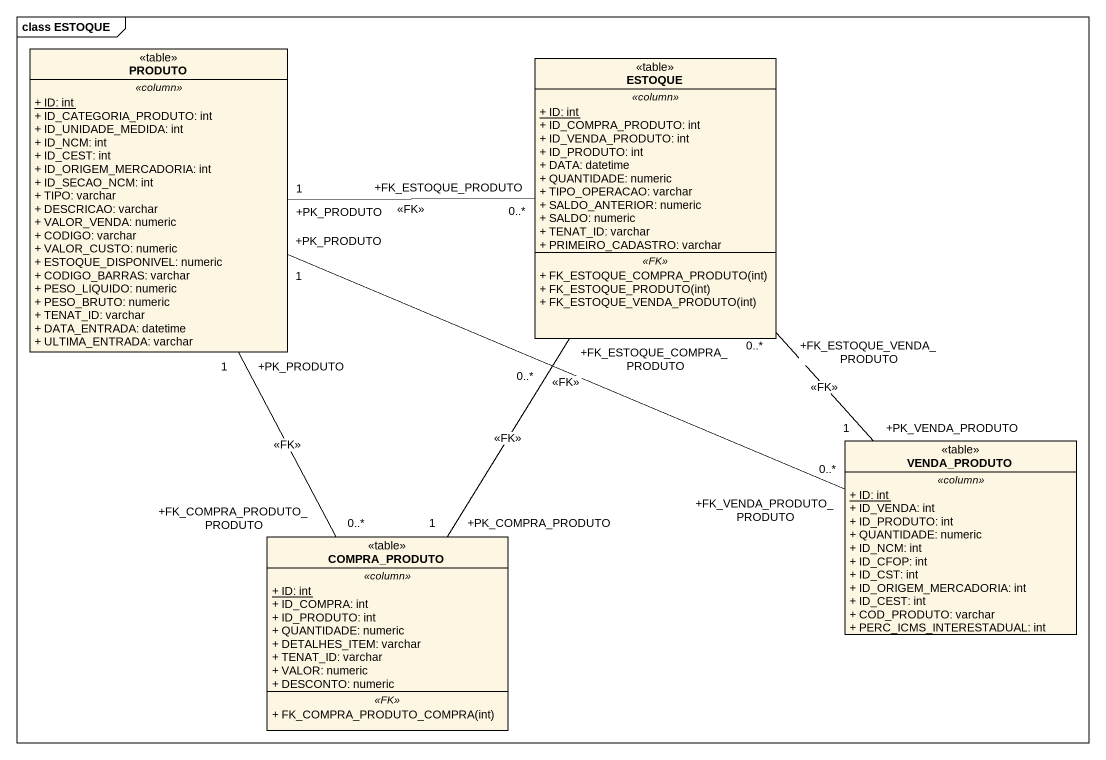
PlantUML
@startuml
mainframe class ESTOQUE
hide circle
hide empty members
skinparam classAttributeIconSize 0
class PRODUTO <<table>> {
  .. <<column>> ..
  {static} + ID: int
  + ID_CATEGORIA_PRODUTO: int
  + ID_UNIDADE_MEDIDA: int
  + ID_NCM: int
  + ID_CEST: int
  + ID_ORIGEM_MERCADORIA: int
  + ID_SECAO_NCM: int
  + TIPO: varchar
  + DESCRICAO: varchar
  + VALOR_VENDA: numeric
  + CODIGO: varchar
  + VALOR_CUSTO: numeric
  + ESTOQUE_DISPONIVEL: numeric
  + CODIGO_BARRAS: varchar
  + PESO_LIQUIDO: numeric
  + PESO_BRUTO: numeric
  + TENAT_ID: varchar
  + DATA_ENTRADA: datetime
  + ULTIMA_ENTRADA: varchar
}
class ESTOQUE <<table>> {
  .. <<column>> ..
  {static} + ID: int
  + ID_COMPRA_PRODUTO: int
  + ID_VENDA_PRODUTO: int
  + ID_PRODUTO: int
  + DATA: datetime
  + QUANTIDADE: numeric
  + TIPO_OPERACAO: varchar
  + SALDO_ANTERIOR: numeric
  + SALDO: numeric
  + TENAT_ID: varchar
  + PRIMEIRO_CADASTRO: varchar
  .. <<FK>> ..
  + FK_ESTOQUE_COMPRA_PRODUTO(int)
  + FK_ESTOQUE_PRODUTO(int)
  + FK_ESTOQUE_VENDA_PRODUTO(int)
}
class VENDA_PRODUTO <<table>> {
  .. <<column>> ..
  {static} + ID: int
  + ID_VENDA: int
  + ID_PRODUTO: int
  + QUANTIDADE: numeric
  + ID_NCM: int
  + ID_CFOP: int
  + ID_CST: int
  + ID_ORIGEM_MERCADORIA: int
  + ID_CEST: int
  + COD_PRODUTO: varchar
  + PERC_ICMS_INTERESTADUAL: int
}
class COMPRA_PRODUTO <<table>> {
  .. <<column>> ..
  {static} + ID: int
  + ID_COMPRA: int
  + ID_PRODUTO: int
  + QUANTIDADE: numeric
  + DETALHES_ITEM: varchar
  + TENAT_ID: varchar
  + VALOR: numeric
  + DESCONTO: numeric
  .. <<FK>> ..
  + FK_COMPRA_PRODUTO_COMPRA(int)
}
ESTOQUE "+FK_ESTOQUE_PRODUTO\n0..*" -left- "+PK_PRODUTO\n1" PRODUTO : <<FK>>
ESTOQUE "+FK_ESTOQUE_VENDA_PRODUTO\n0..*" -- "+PK_VENDA_PRODUTO\n1" VENDA_PRODUTO : <<FK>>
ESTOQUE "+FK_ESTOQUE_COMPRA_PRODUTO\n0..*" -- "+PK_COMPRA_PRODUTO\n1" COMPRA_PRODUTO : <<FK>>
VENDA_PRODUTO "+FK_VENDA_PRODUTO_PRODUTO\n0..*" -left- "+PK_PRODUTO\n1" PRODUTO : <<FK>>
COMPRA_PRODUTO "+FK_COMPRA_PRODUTO_PRODUTO\n0..*" -up- "+PK_PRODUTO\n1" PRODUTO : <<FK>>
@enduml
